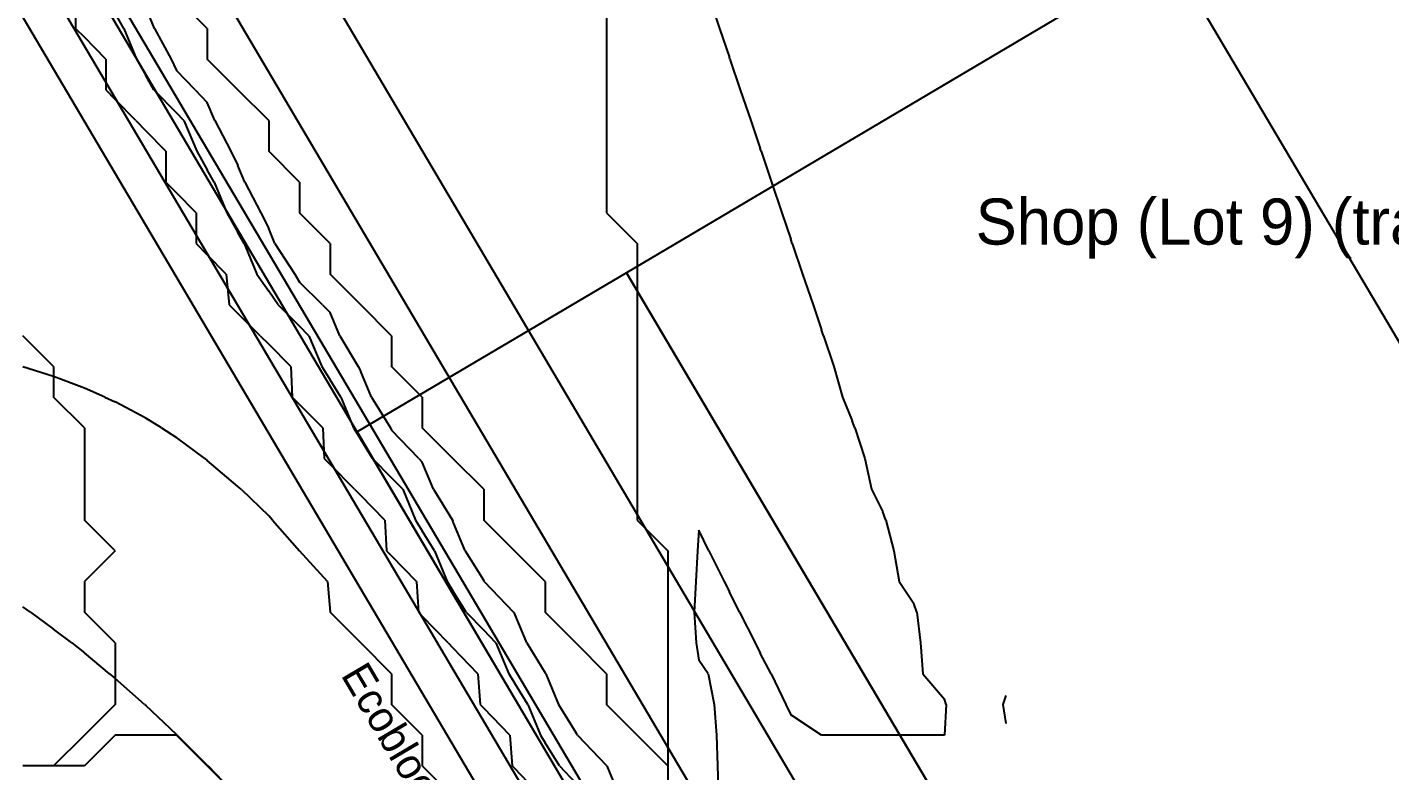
# Model space of a CAD drawing. Header units: feet. Extents: x 70 to 1025, y -1570 to -26.
# Drawn here: x 644.3 to 733, y -518.3 to -469.9 of the extents above; entities that cross this region are included whole.
import ezdxf

# ---------------------------------------------------------------- set-up
doc = ezdxf.new("R2010")
doc.units = ezdxf.units.FT
for name, color, linetype in [('BLDG-LOT9', 9, 'CONTINUOUS'), ('GRADE-FINISHED', 5, 'CONTINUOUS'), ('PROPERTY', 1, 'CONTINUOUS'), ('ROAD', 252, 'CONTINUOUS'), ('TOPO-EXIST', 8, 'CONTINUOUS'), ('WALL-ECOBLOCK', 6, 'CONTINUOUS')]:
    doc.layers.add(name, color=color, linetype=linetype)

msp = doc.modelspace()

# ---------------------------------------------------------------- linework, layer by layer
at = {"layer": 'BLDG-LOT9'}
for p, q in [((718.592, -465.032), (683.3, -485.9)), ((807.664, -615.668), (718.592, -465.032)), ((683.3, -485.9), (772.372, -636.536))]:
    msp.add_line(p, q, dxfattribs=at)
at = {"layer": 'GRADE-FINISHED'}
for p, q in [((647.433, -468, 2598), (647.433, -470, 2598)), ((656, -470, 2601), (654, -468, 2601)), ((682, -468, 2601), (682, -470, 2601)), ((688.677, -468, 2600), (689.365, -470, 2600)), ((650.564, -470, 2599), (650, -469.003, 2599)), ((652.564, -470, 2600), (652, -468.638, 2600)), ((647.433, -470, 2598), (648, -470.579, 2598)), ((650.564, -470, 2599), (651.393, -472, 2599)), ((652.564, -470, 2600), (653.642, -472, 2600)), ((656, -470, 2601), (656, -472, 2601)), ((682, -470, 2601), (682, -472, 2601)), ((689.365, -470, 2600), (690, -471.905, 2600)), ((649.393, -472, 2598), (648, -470.579, 2598)), ((690.032, -472, 2600), (690, -471.905, 2600)), ((649.393, -472, 2598), (649.393, -474, 2598)), ((651.393, -472, 2599), (652, -473.073, 2599)), ((653.642, -472, 2600), (654, -472.734, 2600)), ((655.207, -474, 2600), (654, -472.734, 2600)), ((656, -472, 2601), (656, -472, 2601)), ((658, -474, 2601), (656, -472, 2601)), ((682, -472, 2601), (682, -474, 2601)), ((690.032, -472, 2600), (690.71, -474, 2600)), ((652.524, -474, 2599), (652, -473.073, 2599)), ((649.393, -474, 2598), (650, -474.62, 2598)), ((651.353, -476, 2598), (650, -474.62, 2598)), ((652.524, -474, 2599), (654, -475.506, 2599)), ((655.207, -474, 2600), (656, -474.831, 2600)), ((658, -474, 2601), (658, -474, 2601)), ((660, -476, 2601), (658, -474, 2601)), ((682, -474, 2601), (682, -476, 2601)), ((690.71, -474, 2600), (691.387, -476, 2600)), ((654.484, -476, 2599), (654, -475.506, 2599)), ((656.484, -476, 2600), (656, -474.831, 2600)), ((651.353, -476, 2598), (652, -476.661, 2598)), ((654.484, -476, 2599), (655.313, -478, 2599)), ((656.484, -476, 2600), (657.547, -478, 2600)), ((660, -476, 2601), (660, -478, 2601)), ((682, -476, 2601), (682, -478, 2601)), ((691.387, -476, 2600), (692, -477.81, 2600)), ((653.313, -478, 2598), (652, -476.661, 2598)), ((653.313, -478, 2598), (653.313, -480, 2598)), ((655.313, -478, 2599), (656, -479.215, 2599)), ((657.547, -478, 2600), (658, -478.927, 2600)), ((660, -478, 2601), (660, -478, 2601)), ((662, -480, 2601), (660, -478, 2601)), ((682, -478, 2601), (682, -480, 2601)), ((692.063, -478, 2600), (692, -477.81, 2600)), ((692.063, -478, 2600), (692.73, -480, 2600)), ((658.444, -480, 2600), (658, -478.927, 2600)), ((656.444, -480, 2599), (656, -479.215, 2599)), ((653.313, -480, 2598), (654, -480.701, 2598)), ((655.273, -482, 2598), (654, -480.701, 2598)), ((656.444, -480, 2599), (657.273, -482, 2599)), ((658.444, -480, 2600), (659.5, -482, 2600)), ((662, -480, 2601), (662, -482, 2601)), ((682, -480, 2601), (682, -482, 2601)), ((692.73, -480, 2600), (693.419, -482, 2600)), ((655.273, -482, 2598), (655.273, -484, 2598)), ((657.273, -482, 2599), (658, -483.285, 2599)), ((659.5, -482, 2600), (660, -483.024, 2600)), ((662, -482, 2601), (662, -482, 2601)), ((664, -484, 2601), (662, -482, 2601)), ((682, -482, 2601), (684, -484, 2601)), ((693.419, -482, 2600), (694, -483.714, 2600)), ((658.404, -484, 2599), (658, -483.285, 2599)), ((660.404, -484, 2600), (660, -483.024, 2600)), ((655.273, -484, 2598), (656, -484.742, 2598)), ((658.404, -484, 2599), (659.233, -486, 2599)), ((660.404, -484, 2600), (661.703, -486, 2600)), ((664, -484, 2601), (664, -486, 2601)), ((684, -484, 2601), (684, -484, 2601)), ((684, -484, 2601), (684, -486, 2601)), ((694.095, -484, 2600), (694, -483.714, 2600)), ((694.095, -484, 2600), (694.762, -486, 2600)), ((657.233, -486, 2598), (656, -484.742, 2598)), ((657.233, -486, 2598), (657.432, -488, 2598)), ((659.233, -486, 2599), (660, -487.112, 2599)), ((661.703, -486, 2600), (662, -486.513, 2600)), ((664, -486, 2601), (664, -486, 2601)), ((666, -488, 2601), (664, -486, 2601)), ((684, -486, 2601), (684, -488, 2601)), ((694.762, -486, 2600), (695.452, -488, 2600)), ((663.506, -488, 2600), (662, -486.513, 2600)), ((660.616, -488, 2599), (660, -487.112, 2599)), ((657.432, -488, 2598), (658, -488.558, 2598)), ((659.449, -490, 2598), (658, -488.558, 2598)), ((660.616, -488, 2599), (662, -489.376, 2599)), ((663.506, -488, 2600), (664, -488.494, 2600)), ((664.624, -490, 2600), (664, -488.494, 2600)), ((666, -488, 2601), (666, -488, 2601)), ((668, -490, 2601), (666, -488, 2601)), ((684, -488, 2601), (684, -490, 2601)), ((695.452, -488, 2600), (696, -489.619, 2600)), ((662.624, -490, 2599), (662, -489.376, 2599)), ((696.127, -490, 2600), (696, -489.619, 2600)), ((659.449, -490, 2598), (660, -490.548, 2598)), ((661.452, -492, 2598), (660, -490.548, 2598)), ((662.624, -490, 2599), (663.452, -492, 2599)), ((664.624, -490, 2600), (665.831, -492, 2600)), ((668, -490, 2601), (668, -492, 2601)), ((684, -490, 2601), (684, -492, 2601)), ((696.127, -490, 2600), (696.794, -492, 2600)), ((646, -492.658, 2597), (644, -492.031, 2597)), ((661.452, -492, 2598), (661.531, -494, 2598)), ((663.452, -492, 2599), (664, -492.882, 2599)), ((665.831, -492, 2600), (666, -492.323, 2600)), ((666.695, -494, 2600), (666, -492.323, 2600)), ((668, -492, 2601), (668, -492, 2601)), ((670, -494, 2601), (668, -492, 2601)), ((684, -492, 2601), (684, -494, 2601)), ((696.794, -492, 2600), (697.37, -494, 2600)), ((648, -493.412, 2597), (646, -492.658, 2597)), ((664.695, -494, 2599), (664, -492.882, 2599)), ((649.324, -494, 2597), (648, -493.412, 2597)), ((649.324, -494, 2597), (650, -494.313, 2597)), ((661.531, -494, 2598), (662, -494.471, 2598)), ((664.695, -494, 2599), (665.523, -496, 2599)), ((666.695, -494, 2600), (667.926, -496, 2600)), ((670, -494, 2601), (670, -496, 2601)), ((684, -494, 2601), (684, -496, 2601)), ((697.37, -494, 2600), (698, -495.545, 2600)), ((652, -495.373, 2597), (650, -494.313, 2597)), ((663.523, -496, 2598), (662, -494.471, 2598)), ((653.011, -496, 2597), (652, -495.373, 2597)), ((698.159, -496, 2600), (698, -495.545, 2600)), ((653.011, -496, 2597), (654, -496.632, 2597)), ((655.845, -498, 2597), (654, -496.632, 2597)), ((663.523, -496, 2598), (663.622, -498, 2598)), ((665.523, -496, 2599), (666, -496.765, 2599)), ((666.77, -498, 2599), (666, -496.765, 2599)), ((667.926, -496, 2600), (668, -496.142, 2600)), ((669.777, -498, 2600), (668, -496.142, 2600)), ((670, -496, 2601), (670, -496, 2601)), ((672, -498, 2601), (670, -496, 2601)), ((684, -496, 2601), (684, -498, 2601)), ((698.159, -496, 2600), (698.825, -498, 2600)), ((655.845, -498, 2597), (656, -498.118, 2597)), ((658, -499.812, 2597), (656, -498.118, 2597)), ((663.622, -498, 2598), (664, -498.383, 2598)), ((665.598, -500, 2598), (664, -498.383, 2598)), ((666.77, -498, 2599), (668, -499.254, 2599)), ((669.777, -498, 2600), (670, -498.233, 2600)), ((670.732, -500, 2600), (670, -498.233, 2600)), ((672, -498, 2601), (672, -498, 2601)), ((674, -500, 2601), (672, -498, 2601)), ((684, -498, 2601), (684, -500, 2601)), ((698.825, -498, 2600), (699.256, -500, 2600)), ((668.732, -500, 2599), (668, -499.254, 2599)), ((658.199, -500, 2597), (658, -499.812, 2597)), ((658.199, -500, 2597), (660, -501.73, 2597)), ((665.598, -500, 2598), (666, -500.41, 2598)), ((668.732, -500, 2599), (669.56, -502, 2599)), ((670.732, -500, 2600), (671.963, -502, 2600)), ((674, -500, 2601), (674, -502, 2601)), ((684, -500, 2601), (684, -502, 2601)), ((699.256, -500, 2600), (700, -501.455, 2600)), ((667.56, -502, 2598), (666, -500.41, 2598)), ((660.254, -502, 2597), (660, -501.73, 2597)), ((660.254, -502, 2597), (662, -504, 2597)), ((667.56, -502, 2598), (667.676, -504, 2598)), ((669.56, -502, 2599), (670, -502.71, 2599)), ((671.963, -502, 2600), (672, -502.072, 2600)), ((672.799, -504, 2600), (672, -502.072, 2600)), ((674, -502, 2601), (674, -502, 2601)), ((676, -504, 2601), (674, -502, 2601)), ((684, -502, 2601), (686, -504, 2601)), ((700.19, -502, 2600), (700, -501.455, 2600)), ((700.19, -502, 2600), (700.714, -504, 2600)), ((670.799, -504, 2599), (670, -502.71, 2599)), ((688, -502.667, 2600), (687.923, -504, 2600)), ((688.667, -504, 2600), (688, -502.667, 2600)), ((662, -504, 2597), (662, -504, 2597)), ((663.835, -506, 2597), (662, -504, 2597)), ((667.676, -504, 2598), (668, -504.332, 2598)), ((669.627, -506, 2598), (668, -504.332, 2598)), ((670.799, -504, 2599), (671.627, -506, 2599)), ((672.799, -504, 2600), (674, -505.934, 2600)), ((676, -504, 2601), (676, -504, 2601)), ((678, -506, 2601), (676, -504, 2601)), ((686, -504, 2601), (686, -504, 2601)), ((686, -504, 2601), (686, -506, 2601)), ((687.923, -504, 2600), (687.818, -506, 2600)), ((688.667, -504, 2600), (689.667, -506, 2600)), ((700.714, -504, 2600), (701.062, -506, 2600)), ((663.835, -506, 2597), (664, -508, 2597)), ((669.627, -506, 2598), (669.757, -508, 2598)), ((671.627, -506, 2599), (672, -506.6, 2599)), ((674.041, -506, 2600), (674, -505.934, 2600)), ((674.041, -506, 2600), (675.937, -508, 2600)), ((678, -506, 2601), (678, -508, 2601)), ((686, -506, 2601), (686, -508, 2601)), ((687.818, -506, 2600), (687.709, -508, 2600)), ((689.667, -506, 2600), (690, -506.667, 2600)), ((701.062, -506, 2600), (702, -507.429, 2600)), ((672.87, -508, 2599), (672, -506.6, 2599)), ((690.667, -508, 2600), (690, -506.667, 2600)), ((702.194, -508, 2600), (702, -507.429, 2600)), ((644.492, -508, 2596), (644, -507.654, 2596)), ((644.492, -508, 2596), (646, -509.093, 2596)), ((664, -508, 2597), (664, -508, 2597)), ((666, -510, 2597), (664, -508, 2597)), ((669.757, -508, 2598), (670, -508.25, 2598)), ((671.698, -510, 2598), (670, -508.25, 2598)), ((672.87, -508, 2599), (674, -509.171, 2599)), ((675.937, -508, 2600), (676, -508.068, 2600)), ((676.8, -510, 2600), (676, -508.068, 2600)), ((678, -508, 2601), (678, -508, 2601)), ((680, -510, 2601), (678, -508, 2601)), ((686, -508, 2601), (686, -510, 2601)), ((687.709, -508, 2600), (687.835, -510, 2600)), ((690.667, -508, 2600), (691.667, -510, 2600)), ((702.194, -508, 2600), (702.444, -510, 2600)), ((647.184, -510, 2596), (646, -509.093, 2596)), ((674.8, -510, 2599), (674, -509.171, 2599)), ((647.184, -510, 2596), (648, -510.642, 2596)), ((666, -510, 2597), (666, -510, 2597)), ((668, -512, 2597), (666, -510, 2597)), ((671.698, -510, 2598), (672, -510.313, 2598)), ((674.8, -510, 2599), (675.629, -512, 2599)), ((676.8, -510, 2600), (678, -511.939, 2600)), ((680, -510, 2601), (680, -510, 2601)), ((682, -512, 2601), (680, -510, 2601)), ((686, -510, 2601), (686, -512, 2601)), ((687.835, -510, 2600), (688, -511.125, 2600)), ((691.667, -510, 2600), (692, -510.667, 2600)), ((702.444, -510, 2600), (702.6, -512, 2600)), ((649.642, -512, 2596), (648, -510.642, 2596)), ((673.629, -512, 2598), (672, -510.313, 2598)), ((692.727, -512, 2600), (692, -510.667, 2600)), ((688.609, -512, 2600), (688, -511.125, 2600)), ((649.642, -512, 2596), (650, -512.304, 2596)), ((651.915, -514, 2596), (650, -512.304, 2596)), ((668, -512, 2597), (668, -514, 2597)), ((673.629, -512, 2598), (673.772, -514, 2598)), ((675.629, -512, 2599), (676, -512.6, 2599)), ((676.866, -514, 2599), (676, -512.6, 2599)), ((678.038, -512, 2600), (678, -511.939, 2600)), ((678.038, -512, 2600), (678.866, -514, 2600)), ((682, -512, 2601), (682, -514, 2601)), ((686, -512, 2601), (686, -514, 2601)), ((688.609, -512, 2600), (689, -514, 2600)), ((692.727, -512, 2600), (693.667, -514, 2600)), ((702.6, -512, 2600), (704, -513.647, 2600)), ((704.103, -514, 2600), (704, -513.647, 2600)), ((708, -513.412, 2599), (707.8, -514, 2599)), ((651.915, -514, 2596), (652, -514.077, 2596)), ((654, -515.959, 2596), (652, -514.077, 2596)), ((668, -514, 2597), (668, -514, 2597)), ((670, -516, 2597), (668, -514, 2597)), ((673.772, -514, 2598), (674, -514.237, 2598)), ((675.695, -516, 2598), (674, -514.237, 2598)), ((676.866, -514, 2599), (677.695, -516, 2599)), ((678.866, -514, 2600), (680, -515.827, 2600)), ((682, -514, 2601), (682, -514, 2601)), ((684, -516, 2601), (682, -514, 2601)), ((686, -514, 2601), (686, -516, 2601)), ((689, -514, 2600), (689.159, -516, 2600)), ((693.667, -514, 2600), (694, -514.667, 2600)), ((704.103, -514, 2600), (704, -516, 2600)), ((707.8, -514, 2599), (708, -515.25, 2599)), ((696, -516, 2600), (694, -514.667, 2600)), ((654.042, -516, 2596), (654, -515.959, 2596)), ((654.042, -516, 2596), (656, -517.948, 2596)), ((670, -516, 2597), (670, -518, 2597)), ((675.695, -516, 2598), (675.849, -518, 2598)), ((677.695, -516, 2599), (678, -516.492, 2599)), ((680.107, -516, 2600), (680, -515.827, 2600)), ((680.107, -516, 2600), (682, -517.984, 2600)), ((684, -516, 2601), (684, -516, 2601)), ((686, -518, 2601), (684, -516, 2601)), ((686, -516, 2601), (686, -518, 2601)), ((689.159, -516, 2600), (689.231, -518, 2600)), ((696, -516, 2600), (696, -516, 2600)), ((698, -516, 2600), (696, -516, 2600)), ((700, -516, 2600), (698, -516, 2600)), ((702, -516, 2600), (700, -516, 2600)), ((704, -516, 2600), (702, -516, 2600)), ((704, -516, 2600), (704, -516, 2600)), ((678.936, -518, 2599), (678, -516.492, 2599)), ((656.05, -518, 2596), (656, -517.948, 2596)), ((656.05, -518, 2596), (657.96, -520, 2596)), ((670, -518, 2597), (670, -518, 2597)), ((672, -520, 2597), (670, -518, 2597)), ((675.849, -518, 2598), (676, -518.158, 2598)), ((678.936, -518, 2599), (680, -519.115, 2599)), ((682.016, -518, 2600), (682, -517.984, 2600)), ((682.016, -518, 2600), (682.844, -520, 2600)), ((686, -518, 2601), (686, -520, 2601)), ((686, -518, 2601), (686, -520, 2601)), ((689.231, -518, 2600), (689.281, -520, 2600)), ((677.764, -520, 2598), (676, -518.158, 2598))]:
    msp.add_line(p, q, dxfattribs=at)
at = {"layer": 'PROPERTY'}
msp.add_line((609.2, -400.6), (1025.3, -1104.3), dxfattribs=at)
at = {"layer": 'ROAD'}
for p, q in [((634.765, -418.347), (761.865, -633.347)), ((629.6, -421.4), (756.7, -636.4)), ((624.435, -424.453), (751.535, -639.453)), ((683.3, -485.9), (665.768, -496.267)), ((772.372, -636.536), (683.3, -485.9)), ((665.768, -496.267), (754.84, -646.903))]:
    msp.add_line(p, q, dxfattribs=at)
at = {"layer": 'TOPO-EXIST'}
for p, q in [((682, -468, 2601), (682, -470, 2601)), ((688.677, -468, 2600), (689.365, -470, 2600)), ((682, -470, 2601), (682, -472, 2601)), ((689.365, -470, 2600), (690, -471.905, 2600)), ((690.032, -472, 2600), (690, -471.905, 2600)), ((682, -472, 2601), (682, -474, 2601)), ((690.032, -472, 2600), (690.71, -474, 2600)), ((682, -474, 2601), (682, -476, 2601)), ((690.71, -474, 2600), (691.387, -476, 2600)), ((682, -476, 2601), (682, -478, 2601)), ((691.387, -476, 2600), (692, -477.81, 2600)), ((682, -478, 2601), (682, -480, 2601)), ((692.063, -478, 2600), (692, -477.81, 2600)), ((692.063, -478, 2600), (692.73, -480, 2600)), ((682, -480, 2601), (682, -482, 2601)), ((692.73, -480, 2600), (693.419, -482, 2600)), ((682, -482, 2601), (684, -484, 2601)), ((693.419, -482, 2600), (694, -483.714, 2600)), ((684, -484, 2601), (684, -484, 2601)), ((684, -484, 2601), (684, -486, 2601)), ((694.095, -484, 2600), (694, -483.714, 2600)), ((694.095, -484, 2600), (694.762, -486, 2600)), ((684, -486, 2601), (684, -488, 2601)), ((694.762, -486, 2600), (695.452, -488, 2600)), ((684, -488, 2601), (684, -490, 2601)), ((695.452, -488, 2600), (696, -489.619, 2600)), ((696.127, -490, 2600), (696, -489.619, 2600)), ((646, -492, 2601), (644, -490, 2601)), ((684, -490, 2601), (684, -492, 2601)), ((696.127, -490, 2600), (696.794, -492, 2600)), ((646, -492, 2601), (646, -494, 2601)), ((684, -492, 2601), (684, -494, 2601)), ((696.794, -492, 2600), (697.37, -494, 2600)), ((646, -494, 2601), (646, -494, 2601)), ((648, -496, 2601), (646, -494, 2601)), ((684, -494, 2601), (684, -496, 2601)), ((697.37, -494, 2600), (698, -495.545, 2600)), ((698.159, -496, 2600), (698, -495.545, 2600)), ((648, -496, 2601), (648, -498, 2601)), ((684, -496, 2601), (684, -498, 2601)), ((698.159, -496, 2600), (698.825, -498, 2600)), ((648, -498, 2601), (648, -500, 2601)), ((684, -498, 2601), (684, -500, 2601)), ((698.825, -498, 2600), (699.256, -500, 2600)), ((648, -500, 2601), (648, -502, 2601)), ((684, -500, 2601), (684, -502, 2601)), ((699.256, -500, 2600), (700, -501.455, 2600)), ((648, -502, 2601), (648, -502, 2601)), ((650, -504, 2601), (648, -502, 2601)), ((684, -502, 2601), (686, -504, 2601)), ((700.19, -502, 2600), (700, -501.455, 2600)), ((700.19, -502, 2600), (700.714, -504, 2600)), ((688, -502.667, 2600), (687.923, -504, 2600)), ((688.667, -504, 2600), (688, -502.667, 2600)), ((650, -504, 2601), (648, -506, 2601)), ((686, -504, 2601), (686, -504, 2601)), ((686, -504, 2601), (686, -506, 2601)), ((687.923, -504, 2600), (687.818, -506, 2600)), ((688.667, -504, 2600), (689.667, -506, 2600)), ((700.714, -504, 2600), (701.062, -506, 2600)), ((648, -506, 2601), (648, -506, 2601)), ((648, -506, 2601), (648, -508, 2601)), ((686, -506, 2601), (686, -508, 2601)), ((687.818, -506, 2600), (687.709, -508, 2600)), ((689.667, -506, 2600), (690, -506.667, 2600)), ((701.062, -506, 2600), (702, -507.429, 2600)), ((690.667, -508, 2600), (690, -506.667, 2600)), ((702.194, -508, 2600), (702, -507.429, 2600)), ((648, -508, 2601), (648, -508, 2601)), ((650, -510, 2601), (648, -508, 2601)), ((686, -508, 2601), (686, -510, 2601)), ((687.709, -508, 2600), (687.835, -510, 2600)), ((690.667, -508, 2600), (691.667, -510, 2600)), ((702.194, -508, 2600), (702.444, -510, 2600)), ((650, -510, 2601), (650, -512, 2601)), ((686, -510, 2601), (686, -512, 2601)), ((687.835, -510, 2600), (688, -511.125, 2600)), ((691.667, -510, 2600), (692, -510.667, 2600)), ((702.444, -510, 2600), (702.6, -512, 2600)), ((692.727, -512, 2600), (692, -510.667, 2600)), ((688.609, -512, 2600), (688, -511.125, 2600)), ((650, -512, 2601), (650, -514, 2601)), ((686, -512, 2601), (686, -514, 2601)), ((688.609, -512, 2600), (689, -514, 2600)), ((692.727, -512, 2600), (693.667, -514, 2600)), ((702.6, -512, 2600), (704, -513.647, 2600)), ((704.103, -514, 2600), (704, -513.647, 2600)), ((708, -513.412, 2599), (707.8, -514, 2599)), ((650, -514, 2601), (648, -516, 2601)), ((686, -514, 2601), (686, -516, 2601)), ((689, -514, 2600), (689.159, -516, 2600)), ((693.667, -514, 2600), (694, -514.667, 2600)), ((704.103, -514, 2600), (704, -516, 2600)), ((707.8, -514, 2599), (708, -515.25, 2599)), ((696, -516, 2600), (694, -514.667, 2600)), ((648, -516, 2601), (646, -518, 2601)), ((648, -516, 2601), (648, -516, 2601)), ((650, -516, 2601), (648, -518, 2601)), ((652, -516, 2601), (650, -516, 2601)), ((654, -516, 2601), (652, -516, 2601)), ((656, -518, 2601), (654, -516, 2601)), ((686, -516, 2601), (686, -518, 2601)), ((689.159, -516, 2600), (689.231, -518, 2600)), ((696, -516, 2600), (696, -516, 2600)), ((698, -516, 2600), (696, -516, 2600)), ((700, -516, 2600), (698, -516, 2600)), ((702, -516, 2600), (700, -516, 2600)), ((704, -516, 2600), (702, -516, 2600)), ((704, -516, 2600), (704, -516, 2600)), ((646, -518, 2601), (644, -518, 2601)), ((646, -518, 2601), (644, -518, 2601)), ((648, -518, 2601), (646, -518, 2601)), ((648, -518, 2601), (648, -518, 2601)), ((656, -518, 2601), (656, -518, 2601)), ((658, -520, 2601), (656, -518, 2601)), ((686, -518, 2601), (686, -520, 2601)), ((689.231, -518, 2600), (689.281, -520, 2600))]:
    msp.add_line(p, q, dxfattribs=at)
at = {"layer": 'WALL-ECOBLOCK'}
for p, q in [((630.345, -441.272), (710.171, -576.272)), ((708.019, -577.545), (628.193, -442.545))]:
    msp.add_line(p, q, dxfattribs=at)

# ---------------------------------------------------------------- texts
at = {"layer": 'BLDG-LOT9'}
msp.add_text('Shop (Lot 9) (traced, pad level not surveyed)', height=3, dxfattribs=at).set_placement((706.036, -484.074))
at = {"layer": 'WALL-ECOBLOCK'}
msp.add_text('Ecoblock wall, 4 ft (two 2 ft blocks), face 2.5 ft inside the line; 2 ft step each end', height=2, rotation=-59.4, dxfattribs=at).set_placement((664.663, -512.081))

doc.saveas('drawing.dxf')
